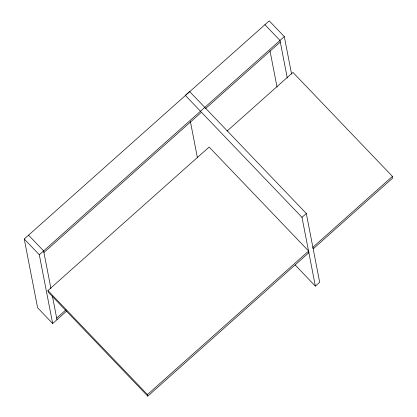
<?xml version="1.0" encoding="UTF-8"?>
<svg xmlns="http://www.w3.org/2000/svg" width="417" height="417" viewBox="0 0 417 417"><rect width="100%" height="100%" fill="white"/><g stroke="black" fill="none" stroke-linecap="round" stroke-linejoin="round"><path stroke-width="0.63" d="M66.715 311.025L52.672 323.529L37.613 307.782L24.243 239.009L269.236 20.85L284.3 36.592L291.603 74.163M52.672 323.529L39.307 254.756L284.3 36.592M43.931 252.504L201.02 112.616M205.393 108.722L280.292 42.028M47.955 290.566L209.125 147.045L308.627 251.039L308.934 252.629L147.764 396.15L48.268 292.155L47.955 290.566L147.456 394.56L147.764 396.15M227.02 131.115L292.948 72.402L392.449 176.396L392.757 177.991L313.25 248.787L312.943 247.198L392.449 176.396M56.681 318.093L65.922 309.867M301.991 217.34L306.307 213.494L189.626 91.537L185.31 95.384L301.991 217.34L315.356 286.114L319.672 282.267L306.307 213.494M147.456 394.56L308.627 251.039M264.92 24.692L279.984 40.439L287.287 78.01M295.163 265.003L315.356 286.114M28.559 235.167L43.623 250.909L50.926 288.481M24.243 239.009L39.307 254.756M269.992 50.801L277.05 87.101M190.381 121.488L197.439 157.788M52.412 296.122L56.988 319.683"/></g></svg>
